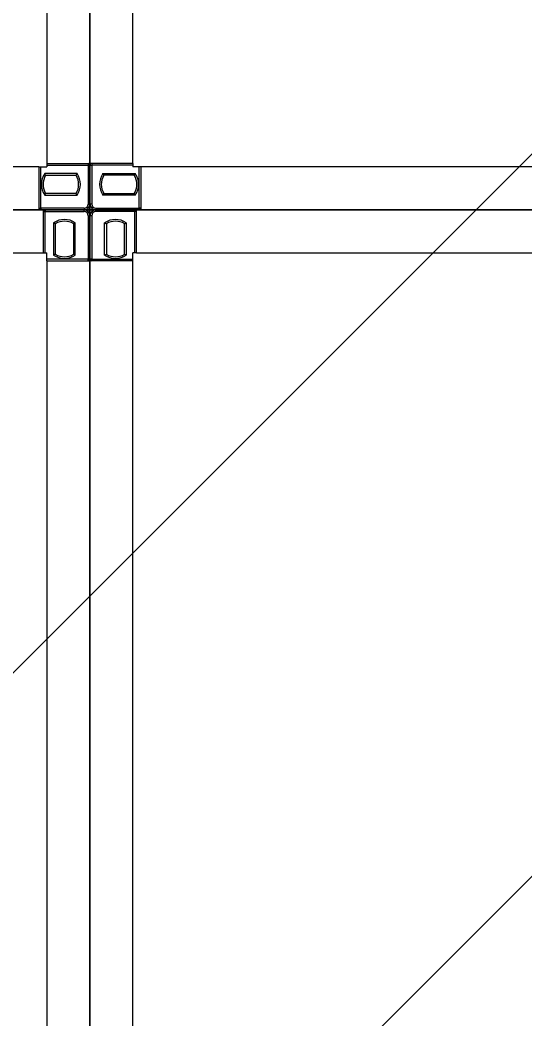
# Model space of a CAD drawing. Header units: millimetres. Extents: x 4133871 to 4440428, y -545651 to -495191.
# Drawn here: x 4199851.9 to 4199957.6, y -500892.4 to -500683.3 of the extents above; entities that cross this region are included whole.
import ezdxf

# ---------------------------------------------------------------- set-up
doc = ezdxf.new("R2010")
doc.units = ezdxf.units.MM
doc.header["$LTSCALE"] = 60
doc.layers.add('3', color=3, linetype='Continuous')

# ---------------------------------------------------------------- blocks, each defined once
blk = doc.blocks.new('KEY PLAN_NEW')
at = {"color": 253}
for p, q in [((-1286.862, -1435.184), (-1286.862, -1488.704)), ((-1280.862, -1488.704), (-1280.862, -1435.184)), ((-1286.862, -1488.704), (-1286.862, -1488.944)), ((-1280.862, -1488.704), (-1280.862, -1488.944)), ((-1287.422, -1488.944), (-1580.302, -1488.944)), ((-1287.422, -1488.944), (-1286.862, -1488.944)), ((-1280.302, -1488.944), (-1280.862, -1488.944)), ((-987.422, -1488.944), (-1280.302, -1488.944)), ((-1340.622, -1494.944), (-1287.102, -1494.944)), ((-1287.102, -1494.944), (-1286.862, -1494.944)), ((-1286.862, -1495.504), (-1286.862, -1494.944)), ((-1280.622, -1494.944), (-1280.862, -1494.944)), ((-1280.862, -1495.504), (-1280.862, -1494.944)), ((-1280.622, -1494.944), (-1227.102, -1494.944)), ((-1286.862, -1495.504), (-1286.862, -1608.384)), ((-1280.862, -1608.384), (-1280.862, -1495.504))]:
    blk.add_line(p, q, dxfattribs=at)
at = {"color": 253, "linetype": 'Continuous'}
for p, q in [((-1286.862, -1488.704), (-1283.862, -1488.704)), ((-1286.862, -1488.824), (-1283.982, -1488.824)), ((-1283.982, -1488.704), (-1283.982, -1488.824)), ((-1283.862, -1488.824), (-1283.982, -1488.824)), ((-1283.982, -1488.824), (-1283.982, -1491.534)), ((-1280.862, -1488.704), (-1283.862, -1488.704)), ((-1283.862, -1488.824), (-1283.742, -1488.824)), ((-1283.742, -1488.704), (-1283.742, -1488.824)), ((-1280.862, -1488.824), (-1283.742, -1488.824)), ((-1283.742, -1488.824), (-1283.742, -1491.534)), ((-1287.422, -1488.944), (-1287.422, -1491.944)), ((-1287.302, -1491.824), (-1287.302, -1488.944)), ((-1284.761, -1489.409), (-1287.023, -1489.409)), ((-1286.957, -1489.529), (-1284.827, -1489.529)), ((-1282.963, -1489.409), (-1280.701, -1489.409)), ((-1280.767, -1489.529), (-1282.897, -1489.529)), ((-1280.422, -1491.824), (-1280.422, -1488.944)), ((-1280.302, -1488.944), (-1280.302, -1491.944)), ((-1287.023, -1490.919), (-1284.761, -1490.919)), ((-1284.827, -1490.799), (-1286.957, -1490.799)), ((-1280.701, -1490.919), (-1282.963, -1490.919)), ((-1282.897, -1490.799), (-1280.767, -1490.799)), ((-1283.982, -1491.534), (-1283.862, -1491.534)), ((-1283.742, -1491.534), (-1283.862, -1491.534)), ((-1287.422, -1491.824), (-1287.302, -1491.824)), ((-1287.302, -1491.824), (-1287.302, -1491.944)), ((-1284.272, -1491.824), (-1287.302, -1491.824)), ((-1287.102, -1494.944), (-1287.102, -1491.944)), ((-1287.102, -1492.064), (-1286.982, -1492.064)), ((-1286.982, -1491.944), (-1286.982, -1492.064)), ((-1286.982, -1494.944), (-1286.982, -1492.064)), ((-1286.982, -1492.064), (-1284.272, -1492.064)), ((-1284.272, -1491.824), (-1284.272, -1491.944)), ((-1284.272, -1492.064), (-1284.272, -1491.944)), ((-1283.982, -1491.823), (-1283.982, -1491.824)), ((-1283.982, -1491.824), (-1283.982, -1491.824)), ((-1283.982, -1492.064), (-1283.982, -1492.064)), ((-1283.982, -1492.064), (-1283.982, -1492.064)), ((-1283.982, -1492.354), (-1283.862, -1492.354)), ((-1283.982, -1492.354), (-1283.982, -1495.384)), ((-1283.742, -1492.354), (-1283.862, -1492.354)), ((-1283.742, -1491.823), (-1283.742, -1491.824)), ((-1283.742, -1491.824), (-1283.742, -1491.824)), ((-1283.742, -1492.064), (-1283.742, -1492.064)), ((-1283.742, -1492.064), (-1283.742, -1492.064)), ((-1283.742, -1492.354), (-1283.742, -1495.384)), ((-1283.452, -1491.824), (-1283.452, -1491.944)), ((-1283.452, -1491.824), (-1280.422, -1491.824)), ((-1283.452, -1492.064), (-1283.452, -1491.944)), ((-1280.742, -1492.064), (-1283.452, -1492.064)), ((-1280.742, -1491.944), (-1280.742, -1492.064)), ((-1280.622, -1492.064), (-1280.742, -1492.064)), ((-1280.742, -1494.944), (-1280.742, -1492.064)), ((-1280.622, -1494.944), (-1280.622, -1491.944)), ((-1280.302, -1491.824), (-1280.422, -1491.824)), ((-1280.422, -1491.824), (-1280.422, -1491.944)), ((-1286.397, -1492.842), (-1286.397, -1495.105)), ((-1286.277, -1495.039), (-1286.277, -1492.909)), ((-1285.007, -1492.909), (-1285.007, -1495.039)), ((-1284.887, -1495.105), (-1284.887, -1492.842)), ((-1282.837, -1495.105), (-1282.837, -1492.842)), ((-1282.717, -1492.909), (-1282.717, -1495.039)), ((-1281.447, -1495.039), (-1281.447, -1492.909)), ((-1281.327, -1492.842), (-1281.327, -1495.105)), ((-1283.982, -1495.384), (-1286.862, -1495.384)), ((-1286.862, -1495.504), (-1283.862, -1495.504)), ((-1283.982, -1495.504), (-1283.982, -1495.384)), ((-1283.982, -1495.384), (-1283.862, -1495.384)), ((-1283.742, -1495.384), (-1283.862, -1495.384)), ((-1280.862, -1495.504), (-1283.862, -1495.504)), ((-1283.742, -1495.504), (-1283.742, -1495.384)), ((-1283.742, -1495.384), (-1280.862, -1495.384))]:
    blk.add_line(p, q, dxfattribs=at)
at = {"color": 253}
for points in [[(-1583.862, -1491.944), (-1583.862, -1431.944), (-1283.862, -1431.944), (-1283.862, -1491.944)], [(-1283.862, -1491.944), (-1283.862, -1431.944), (-983.862, -1431.944), (-983.862, -1491.944)], [(-1343.862, -1491.944), (-1283.862, -1491.944), (-1283.862, -1611.944), (-1343.862, -1611.944)], [(-1283.862, -1491.944), (-1223.862, -1491.944), (-1223.862, -1611.944), (-1283.862, -1611.944)]]:
    blk.add_lwpolyline(points, close=True, dxfattribs=at)
at = {"color": 253, "linetype": 'Continuous'}
for centre, radius, start, end in [((-1283.982, -1488.824), 0.12, 0, 90), ((-1283.742, -1488.824), 0.12, 90, 180), ((-1285.892, -1490.164), 1.36, 146.27916, 213.72084), ((-1285.892, -1490.164), 1.24, 149.1964, 210.8036), ((-1285.892, -1490.164), 1.24, 329.1964, 30.8036), ((-1285.892, -1490.164), 1.36, 326.27916, 33.72084), ((-1281.832, -1490.164), 1.36, 146.27916, 213.72084), ((-1281.832, -1490.164), 1.24, 149.1964, 210.8036), ((-1281.832, -1490.164), 1.24, 329.1964, 30.8036), ((-1281.832, -1490.164), 1.36, 326.27916, 33.72084), ((-1284.272, -1491.534), 0.41, 270, 0), ((-1284.272, -1491.534), 0.29, 270, 0), ((-1283.452, -1491.534), 0.41, 180, 270), ((-1283.452, -1491.534), 0.29, 180, 270), ((-1287.302, -1491.824), 0.12, 180, 270), ((-1286.982, -1492.064), 0.12, 90, 180), ((-1284.272, -1492.354), 0.41, 0, 90), ((-1284.272, -1492.354), 0.29, 0, 90), ((-1283.452, -1492.354), 0.41, 90, 180), ((-1283.452, -1492.354), 0.29, 90, 180), ((-1280.742, -1492.064), 0.12, 0, 90), ((-1280.422, -1491.824), 0.12, 270, 0), ((-1285.642, -1493.974), 1.36, 56.27916, 123.72084), ((-1285.642, -1493.974), 1.24, 59.1964, 120.8036), ((-1282.082, -1493.974), 1.36, 56.27916, 123.72084), ((-1282.082, -1493.974), 1.24, 59.1964, 120.8036), ((-1285.642, -1493.974), 1.36, 236.27916, 303.72084), ((-1285.642, -1493.974), 1.24, 239.1964, 300.8036), ((-1282.082, -1493.974), 1.36, 236.27916, 303.72084), ((-1282.082, -1493.974), 1.24, 239.1964, 300.8036), ((-1283.982, -1495.384), 0.12, 270, 0), ((-1283.742, -1495.384), 0.12, 180, 270)]:
    blk.add_arc(centre, radius, start, end, dxfattribs=at)
for points, knots in [([(-1286.957, -1489.529), (-1286.957, -1489.528, 46), (-1286.957, -1489.527, 46), (-1286.958, -1489.527, 46), (-1286.959, -1489.526, 46), (-1286.959, -1489.525, 46), (-1286.959, -1489.524, 46), (-1286.959, -1489.524, 46), (-1286.96, -1489.523, 46), (-1286.96, -1489.523, 46), (-1286.961, -1489.521, 46), (-1286.962, -1489.52, 46), (-1286.964, -1489.517, 46), (-1286.965, -1489.515, 46), (-1286.966, -1489.512, 46), (-1286.967, -1489.511, 46), (-1286.968, -1489.509, 46), (-1286.968, -1489.509, 46), (-1286.969, -1489.507, 46), (-1286.969, -1489.507, 46), (-1286.971, -1489.504, 46), (-1286.972, -1489.501, 46), (-1286.975, -1489.496, 46), (-1286.977, -1489.494, 46), (-1286.979, -1489.489, 46), (-1286.98, -1489.488, 46), (-1286.981, -1489.486, 46), (-1286.981, -1489.485, 46), (-1286.982, -1489.483, 46), (-1286.983, -1489.483, 46), (-1286.985, -1489.479, 46), (-1286.987, -1489.476, 46), (-1286.99, -1489.469, 46), (-1286.992, -1489.466, 46), (-1286.996, -1489.459, 46), (-1286.997, -1489.456, 46), (-1287, -1489.451, 46), (-1287, -1489.45, 46), (-1287.001, -1489.449, 46), (-1287.002, -1489.448, 46), (-1287.003, -1489.445, 46), (-1287.004, -1489.443, 46), (-1287.007, -1489.438, 46), (-1287.009, -1489.434, 46), (-1287.013, -1489.427, 46), (-1287.015, -1489.423, 46), (-1287.018, -1489.418, 46), (-1287.019, -1489.416, 46), (-1287.02, -1489.413, 46), (-1287.021, -1489.412, 46), (-1287.022, -1489.41, 46), (-1287.022, -1489.41, 46), (-1287.023, -1489.409, 46), (-1287.023, -1489.409, 46)], [0, 0, 0, 0, 0.06206, 0.12459, 0.12459, 0.155854, 0.155854, 0.171487, 0.171487, 0.187119, 0.187119, 0.249648, 0.249648, 0.312178, 0.312178, 0.343442, 0.343442, 0.359075, 0.359075, 0.374707, 0.374707, 0.437236, 0.437236, 0.499766, 0.499766, 0.53103, 0.53103, 0.546663, 0.546663, 0.562295, 0.562295, 0.624824, 0.624824, 0.687353, 0.687353, 0.749883, 0.749883, 0.765515, 0.765515, 0.781147, 0.781147, 0.812412, 0.812412, 0.874941, 0.874941, 0.937471, 0.937471, 0.968735, 0.968735, 0.984368, 0.992184, 0.992184, 1, 1, 1, 1]), ([(-1284.827, -1489.529), (-1284.827, -1489.528, 46), (-1284.826, -1489.527, 46), (-1284.826, -1489.527, 46), (-1284.825, -1489.526, 46), (-1284.825, -1489.525, 46), (-1284.824, -1489.524, 46), (-1284.824, -1489.524, 46), (-1284.824, -1489.523, 46), (-1284.824, -1489.523, 46), (-1284.823, -1489.521, 46), (-1284.822, -1489.52, 46), (-1284.82, -1489.517, 46), (-1284.819, -1489.515, 46), (-1284.817, -1489.512, 46), (-1284.817, -1489.511, 46), (-1284.816, -1489.509, 46), (-1284.815, -1489.509, 46), (-1284.815, -1489.507, 46), (-1284.814, -1489.507, 46), (-1284.813, -1489.504, 46), (-1284.811, -1489.501, 46), (-1284.808, -1489.496, 46), (-1284.807, -1489.494, 46), (-1284.805, -1489.489, 46), (-1284.804, -1489.488, 46), (-1284.803, -1489.486, 46), (-1284.802, -1489.485, 46), (-1284.801, -1489.483, 46), (-1284.801, -1489.483, 46), (-1284.799, -1489.479, 46), (-1284.797, -1489.476, 46), (-1284.793, -1489.469, 46), (-1284.792, -1489.466, 46), (-1284.788, -1489.459, 46), (-1284.786, -1489.456, 46), (-1284.784, -1489.451, 46), (-1284.783, -1489.45, 46), (-1284.782, -1489.449, 46), (-1284.782, -1489.448, 46), (-1284.78, -1489.445, 46), (-1284.779, -1489.443, 46), (-1284.776, -1489.438, 46), (-1284.774, -1489.434, 46), (-1284.771, -1489.427, 46), (-1284.769, -1489.423, 46), (-1284.766, -1489.418, 46), (-1284.765, -1489.416, 46), (-1284.763, -1489.413, 46), (-1284.762, -1489.412, 46), (-1284.762, -1489.41, 46), (-1284.761, -1489.41, 46), (-1284.761, -1489.409, 46), (-1284.761, -1489.409, 46)], [0, 0, 0, 0, 0.06206, 0.12459, 0.12459, 0.155854, 0.155854, 0.171487, 0.171487, 0.187119, 0.187119, 0.249648, 0.249648, 0.312178, 0.312178, 0.343442, 0.343442, 0.359075, 0.359075, 0.374707, 0.374707, 0.437236, 0.437236, 0.499766, 0.499766, 0.53103, 0.53103, 0.546663, 0.546663, 0.562295, 0.562295, 0.624824, 0.624824, 0.687353, 0.687353, 0.749883, 0.749883, 0.765515, 0.765515, 0.781147, 0.781147, 0.812412, 0.812412, 0.874941, 0.874941, 0.937471, 0.937471, 0.968735, 0.968735, 0.984368, 0.992184, 0.992184, 1, 1, 1, 1]), ([(-1282.897, -1489.529), (-1282.897, -1489.528, 46), (-1282.897, -1489.527, 46), (-1282.898, -1489.527, 46), (-1282.899, -1489.526, 46), (-1282.899, -1489.525, 46), (-1282.899, -1489.524, 46), (-1282.899, -1489.524, 46), (-1282.9, -1489.523, 46), (-1282.9, -1489.523, 46), (-1282.901, -1489.521, 46), (-1282.902, -1489.52, 46), (-1282.904, -1489.517, 46), (-1282.905, -1489.515, 46), (-1282.906, -1489.512, 46), (-1282.907, -1489.511, 46), (-1282.908, -1489.509, 46), (-1282.908, -1489.509, 46), (-1282.909, -1489.507, 46), (-1282.909, -1489.507, 46), (-1282.911, -1489.504, 46), (-1282.912, -1489.501, 46), (-1282.915, -1489.496, 46), (-1282.917, -1489.494, 46), (-1282.919, -1489.489, 46), (-1282.92, -1489.488, 46), (-1282.921, -1489.486, 46), (-1282.921, -1489.485, 46), (-1282.922, -1489.483, 46), (-1282.923, -1489.483, 46), (-1282.925, -1489.479, 46), (-1282.927, -1489.476, 46), (-1282.93, -1489.469, 46), (-1282.932, -1489.466, 46), (-1282.936, -1489.459, 46), (-1282.937, -1489.456, 46), (-1282.94, -1489.451, 46), (-1282.94, -1489.45, 46), (-1282.941, -1489.449, 46), (-1282.942, -1489.448, 46), (-1282.943, -1489.445, 46), (-1282.944, -1489.443, 46), (-1282.947, -1489.438, 46), (-1282.949, -1489.434, 46), (-1282.953, -1489.427, 46), (-1282.955, -1489.423, 46), (-1282.958, -1489.418, 46), (-1282.959, -1489.416, 46), (-1282.96, -1489.413, 46), (-1282.961, -1489.412, 46), (-1282.962, -1489.41, 46), (-1282.962, -1489.41, 46), (-1282.963, -1489.409, 46), (-1282.963, -1489.409, 46)], [0, 0, 0, 0, 0.06206, 0.12459, 0.12459, 0.155854, 0.155854, 0.171487, 0.171487, 0.187119, 0.187119, 0.249648, 0.249648, 0.312178, 0.312178, 0.343442, 0.343442, 0.359075, 0.359075, 0.374707, 0.374707, 0.437236, 0.437236, 0.499766, 0.499766, 0.53103, 0.53103, 0.546663, 0.546663, 0.562295, 0.562295, 0.624824, 0.624824, 0.687353, 0.687353, 0.749883, 0.749883, 0.765515, 0.765515, 0.781147, 0.781147, 0.812412, 0.812412, 0.874941, 0.874941, 0.937471, 0.937471, 0.968735, 0.968735, 0.984368, 0.992184, 0.992184, 1, 1, 1, 1]), ([(-1280.767, -1489.529), (-1280.767, -1489.528, 46), (-1280.766, -1489.527, 46), (-1280.766, -1489.527, 46), (-1280.765, -1489.526, 46), (-1280.765, -1489.525, 46), (-1280.764, -1489.524, 46), (-1280.764, -1489.524, 46), (-1280.764, -1489.523, 46), (-1280.764, -1489.523, 46), (-1280.763, -1489.521, 46), (-1280.762, -1489.52, 46), (-1280.76, -1489.517, 46), (-1280.759, -1489.515, 46), (-1280.757, -1489.512, 46), (-1280.757, -1489.511, 46), (-1280.756, -1489.509, 46), (-1280.755, -1489.509, 46), (-1280.755, -1489.507, 46), (-1280.754, -1489.507, 46), (-1280.753, -1489.504, 46), (-1280.751, -1489.501, 46), (-1280.748, -1489.496, 46), (-1280.747, -1489.494, 46), (-1280.745, -1489.489, 46), (-1280.744, -1489.488, 46), (-1280.743, -1489.486, 46), (-1280.742, -1489.485, 46), (-1280.741, -1489.483, 46), (-1280.741, -1489.483, 46), (-1280.739, -1489.479, 46), (-1280.737, -1489.476, 46), (-1280.733, -1489.469, 46), (-1280.732, -1489.466, 46), (-1280.728, -1489.459, 46), (-1280.726, -1489.456, 46), (-1280.724, -1489.451, 46), (-1280.723, -1489.45, 46), (-1280.722, -1489.449, 46), (-1280.722, -1489.448, 46), (-1280.72, -1489.445, 46), (-1280.719, -1489.443, 46), (-1280.716, -1489.438, 46), (-1280.714, -1489.434, 46), (-1280.711, -1489.427, 46), (-1280.709, -1489.423, 46), (-1280.706, -1489.418, 46), (-1280.705, -1489.416, 46), (-1280.703, -1489.413, 46), (-1280.702, -1489.412, 46), (-1280.702, -1489.41, 46), (-1280.701, -1489.41, 46), (-1280.701, -1489.409, 46), (-1280.701, -1489.409, 46)], [0, 0, 0, 0, 0.06206, 0.12459, 0.12459, 0.155854, 0.155854, 0.171487, 0.171487, 0.187119, 0.187119, 0.249648, 0.249648, 0.312178, 0.312178, 0.343442, 0.343442, 0.359075, 0.359075, 0.374707, 0.374707, 0.437236, 0.437236, 0.499766, 0.499766, 0.53103, 0.53103, 0.546663, 0.546663, 0.562295, 0.562295, 0.624824, 0.624824, 0.687353, 0.687353, 0.749883, 0.749883, 0.765515, 0.765515, 0.781147, 0.781147, 0.812412, 0.812412, 0.874941, 0.874941, 0.937471, 0.937471, 0.968735, 0.968735, 0.984368, 0.992184, 0.992184, 1, 1, 1, 1]), ([(-1287.023, -1490.919), (-1287.023, -1490.918, 46), (-1287.022, -1490.918, 46), (-1287.022, -1490.917, 46), (-1287.021, -1490.915, 46), (-1287.02, -1490.914, 46), (-1287.019, -1490.911, 46), (-1287.018, -1490.909, 46), (-1287.015, -1490.904, 46), (-1287.013, -1490.9, 46), (-1287.009, -1490.893, 46), (-1287.007, -1490.889, 46), (-1287.004, -1490.884, 46), (-1287.003, -1490.882, 46), (-1287.002, -1490.879, 46), (-1287.001, -1490.879, 46), (-1287, -1490.877, 46), (-1287, -1490.876, 46), (-1286.997, -1490.871, 46), (-1286.996, -1490.868, 46), (-1286.992, -1490.861, 46), (-1286.99, -1490.858, 46), (-1286.987, -1490.852, 46), (-1286.985, -1490.848, 46), (-1286.983, -1490.845, 46), (-1286.982, -1490.844, 46), (-1286.981, -1490.842, 46), (-1286.981, -1490.842, 46), (-1286.98, -1490.839, 46), (-1286.979, -1490.838, 46), (-1286.977, -1490.834, 46), (-1286.975, -1490.831, 46), (-1286.972, -1490.826, 46), (-1286.971, -1490.823, 46), (-1286.969, -1490.82, 46), (-1286.969, -1490.82, 46), (-1286.968, -1490.819, 46), (-1286.968, -1490.818, 46), (-1286.967, -1490.816, 46), (-1286.966, -1490.815, 46), (-1286.965, -1490.812, 46), (-1286.964, -1490.811, 46), (-1286.962, -1490.807, 46), (-1286.961, -1490.806, 46), (-1286.96, -1490.804, 46), (-1286.96, -1490.804, 46), (-1286.959, -1490.803, 46), (-1286.959, -1490.803, 46), (-1286.959, -1490.802, 46), (-1286.959, -1490.802, 46), (-1286.958, -1490.8, 46), (-1286.957, -1490.8, 46), (-1286.957, -1490.799, 46), (-1286.957, -1490.799, 46)], [0, 0, 0, 0, 0.00782, 0.00782, 0.015639, 0.031279, 0.031279, 0.062557, 0.062557, 0.125114, 0.125114, 0.187671, 0.187671, 0.21895, 0.21895, 0.234589, 0.234589, 0.250228, 0.250228, 0.312785, 0.312785, 0.375342, 0.375342, 0.437899, 0.437899, 0.453538, 0.453538, 0.469178, 0.469178, 0.500456, 0.500456, 0.563013, 0.563013, 0.62557, 0.62557, 0.641209, 0.641209, 0.656849, 0.656849, 0.688127, 0.688127, 0.750684, 0.750684, 0.813241, 0.813241, 0.828881, 0.828881, 0.84452, 0.84452, 0.875798, 0.875798, 0.938355, 1, 1, 1, 1]), ([(-1284.761, -1490.919), (-1284.761, -1490.918, 46), (-1284.761, -1490.918, 46), (-1284.762, -1490.917, 46), (-1284.762, -1490.915, 46), (-1284.763, -1490.914, 46), (-1284.765, -1490.911, 46), (-1284.766, -1490.909, 46), (-1284.769, -1490.904, 46), (-1284.771, -1490.9, 46), (-1284.774, -1490.893, 46), (-1284.776, -1490.889, 46), (-1284.779, -1490.884, 46), (-1284.78, -1490.882, 46), (-1284.782, -1490.879, 46), (-1284.782, -1490.879, 46), (-1284.783, -1490.877, 46), (-1284.784, -1490.876, 46), (-1284.786, -1490.871, 46), (-1284.788, -1490.868, 46), (-1284.792, -1490.861, 46), (-1284.793, -1490.858, 46), (-1284.797, -1490.852, 46), (-1284.799, -1490.848, 46), (-1284.801, -1490.845, 46), (-1284.801, -1490.844, 46), (-1284.802, -1490.842, 46), (-1284.803, -1490.842, 46), (-1284.804, -1490.839, 46), (-1284.805, -1490.838, 46), (-1284.807, -1490.834, 46), (-1284.808, -1490.831, 46), (-1284.811, -1490.826, 46), (-1284.813, -1490.823, 46), (-1284.814, -1490.82, 46), (-1284.815, -1490.82, 46), (-1284.815, -1490.819, 46), (-1284.816, -1490.818, 46), (-1284.817, -1490.816, 46), (-1284.817, -1490.815, 46), (-1284.819, -1490.812, 46), (-1284.82, -1490.811, 46), (-1284.822, -1490.807, 46), (-1284.823, -1490.806, 46), (-1284.824, -1490.804, 46), (-1284.824, -1490.804, 46), (-1284.824, -1490.803, 46), (-1284.824, -1490.803, 46), (-1284.825, -1490.802, 46), (-1284.825, -1490.802, 46), (-1284.826, -1490.8, 46), (-1284.826, -1490.8, 46), (-1284.827, -1490.799, 46), (-1284.827, -1490.799, 46)], [0, 0, 0, 0, 0.00782, 0.00782, 0.015639, 0.031279, 0.031279, 0.062557, 0.062557, 0.125114, 0.125114, 0.187671, 0.187671, 0.21895, 0.21895, 0.234589, 0.234589, 0.250228, 0.250228, 0.312785, 0.312785, 0.375342, 0.375342, 0.437899, 0.437899, 0.453538, 0.453538, 0.469178, 0.469178, 0.500456, 0.500456, 0.563013, 0.563013, 0.62557, 0.62557, 0.641209, 0.641209, 0.656849, 0.656849, 0.688127, 0.688127, 0.750684, 0.750684, 0.813241, 0.813241, 0.828881, 0.828881, 0.84452, 0.84452, 0.875798, 0.875798, 0.938355, 1, 1, 1, 1]), ([(-1282.963, -1490.919), (-1282.963, -1490.918, 46), (-1282.962, -1490.918, 46), (-1282.962, -1490.917, 46), (-1282.961, -1490.915, 46), (-1282.96, -1490.914, 46), (-1282.959, -1490.911, 46), (-1282.958, -1490.909, 46), (-1282.955, -1490.904, 46), (-1282.953, -1490.9, 46), (-1282.949, -1490.893, 46), (-1282.947, -1490.889, 46), (-1282.944, -1490.884, 46), (-1282.943, -1490.882, 46), (-1282.942, -1490.879, 46), (-1282.941, -1490.879, 46), (-1282.94, -1490.877, 46), (-1282.94, -1490.876, 46), (-1282.937, -1490.871, 46), (-1282.936, -1490.868, 46), (-1282.932, -1490.861, 46), (-1282.93, -1490.858, 46), (-1282.927, -1490.852, 46), (-1282.925, -1490.848, 46), (-1282.923, -1490.845, 46), (-1282.922, -1490.844, 46), (-1282.921, -1490.842, 46), (-1282.921, -1490.842, 46), (-1282.92, -1490.839, 46), (-1282.919, -1490.838, 46), (-1282.917, -1490.834, 46), (-1282.915, -1490.831, 46), (-1282.912, -1490.826, 46), (-1282.911, -1490.823, 46), (-1282.909, -1490.82, 46), (-1282.909, -1490.82, 46), (-1282.908, -1490.819, 46), (-1282.908, -1490.818, 46), (-1282.907, -1490.816, 46), (-1282.906, -1490.815, 46), (-1282.905, -1490.812, 46), (-1282.904, -1490.811, 46), (-1282.902, -1490.807, 46), (-1282.901, -1490.806, 46), (-1282.9, -1490.804, 46), (-1282.9, -1490.804, 46), (-1282.899, -1490.803, 46), (-1282.899, -1490.803, 46), (-1282.899, -1490.802, 46), (-1282.899, -1490.802, 46), (-1282.898, -1490.8, 46), (-1282.897, -1490.8, 46), (-1282.897, -1490.799, 46), (-1282.897, -1490.799, 46)], [0, 0, 0, 0, 0.00782, 0.00782, 0.015639, 0.031279, 0.031279, 0.062557, 0.062557, 0.125114, 0.125114, 0.187671, 0.187671, 0.21895, 0.21895, 0.234589, 0.234589, 0.250228, 0.250228, 0.312785, 0.312785, 0.375342, 0.375342, 0.437899, 0.437899, 0.453538, 0.453538, 0.469178, 0.469178, 0.500456, 0.500456, 0.563013, 0.563013, 0.62557, 0.62557, 0.641209, 0.641209, 0.656849, 0.656849, 0.688127, 0.688127, 0.750684, 0.750684, 0.813241, 0.813241, 0.828881, 0.828881, 0.84452, 0.84452, 0.875798, 0.875798, 0.938355, 1, 1, 1, 1]), ([(-1280.701, -1490.919), (-1280.701, -1490.918, 46), (-1280.701, -1490.918, 46), (-1280.702, -1490.917, 46), (-1280.702, -1490.915, 46), (-1280.703, -1490.914, 46), (-1280.705, -1490.911, 46), (-1280.706, -1490.909, 46), (-1280.709, -1490.904, 46), (-1280.711, -1490.9, 46), (-1280.714, -1490.893, 46), (-1280.716, -1490.889, 46), (-1280.719, -1490.884, 46), (-1280.72, -1490.882, 46), (-1280.722, -1490.879, 46), (-1280.722, -1490.879, 46), (-1280.723, -1490.877, 46), (-1280.724, -1490.876, 46), (-1280.726, -1490.871, 46), (-1280.728, -1490.868, 46), (-1280.732, -1490.861, 46), (-1280.733, -1490.858, 46), (-1280.737, -1490.852, 46), (-1280.739, -1490.848, 46), (-1280.741, -1490.845, 46), (-1280.741, -1490.844, 46), (-1280.742, -1490.842, 46), (-1280.743, -1490.842, 46), (-1280.744, -1490.839, 46), (-1280.745, -1490.838, 46), (-1280.747, -1490.834, 46), (-1280.748, -1490.831, 46), (-1280.751, -1490.826, 46), (-1280.753, -1490.823, 46), (-1280.754, -1490.82, 46), (-1280.755, -1490.82, 46), (-1280.755, -1490.819, 46), (-1280.756, -1490.818, 46), (-1280.757, -1490.816, 46), (-1280.757, -1490.815, 46), (-1280.759, -1490.812, 46), (-1280.76, -1490.811, 46), (-1280.762, -1490.807, 46), (-1280.763, -1490.806, 46), (-1280.764, -1490.804, 46), (-1280.764, -1490.804, 46), (-1280.764, -1490.803, 46), (-1280.764, -1490.803, 46), (-1280.765, -1490.802, 46), (-1280.765, -1490.802, 46), (-1280.766, -1490.8, 46), (-1280.766, -1490.8, 46), (-1280.767, -1490.799, 46), (-1280.767, -1490.799, 46)], [0, 0, 0, 0, 0.00782, 0.00782, 0.015639, 0.031279, 0.031279, 0.062557, 0.062557, 0.125114, 0.125114, 0.187671, 0.187671, 0.21895, 0.21895, 0.234589, 0.234589, 0.250228, 0.250228, 0.312785, 0.312785, 0.375342, 0.375342, 0.437899, 0.437899, 0.453538, 0.453538, 0.469178, 0.469178, 0.500456, 0.500456, 0.563013, 0.563013, 0.62557, 0.62557, 0.641209, 0.641209, 0.656849, 0.656849, 0.688127, 0.688127, 0.750684, 0.750684, 0.813241, 0.813241, 0.828881, 0.828881, 0.84452, 0.84452, 0.875798, 0.875798, 0.938355, 1, 1, 1, 1]), ([(-1286.277, -1492.909), (-1286.277, -1492.908, 46), (-1286.278, -1492.908, 46), (-1286.279, -1492.908, 46), (-1286.28, -1492.907, 46), (-1286.28, -1492.907, 46), (-1286.281, -1492.906, 46), (-1286.281, -1492.906, 46), (-1286.282, -1492.906, 46), (-1286.282, -1492.905, 46), (-1286.284, -1492.904, 46), (-1286.285, -1492.904, 46), (-1286.289, -1492.902, 46), (-1286.291, -1492.901, 46), (-1286.294, -1492.899, 46), (-1286.295, -1492.898, 46), (-1286.296, -1492.898, 46), (-1286.297, -1492.897, 46), (-1286.298, -1492.897, 46), (-1286.299, -1492.896, 46), (-1286.301, -1492.895, 46), (-1286.304, -1492.893, 46), (-1286.309, -1492.89, 46), (-1286.312, -1492.889, 46), (-1286.316, -1492.886, 46), (-1286.318, -1492.886, 46), (-1286.32, -1492.884, 46), (-1286.32, -1492.884, 46), (-1286.322, -1492.883, 46), (-1286.323, -1492.883, 46), (-1286.327, -1492.881, 46), (-1286.33, -1492.879, 46), (-1286.336, -1492.875, 46), (-1286.339, -1492.873, 46), (-1286.346, -1492.87, 46), (-1286.35, -1492.868, 46), (-1286.354, -1492.866, 46), (-1286.355, -1492.865, 46), (-1286.357, -1492.864, 46), (-1286.358, -1492.864, 46), (-1286.36, -1492.862, 46), (-1286.362, -1492.861, 46), (-1286.367, -1492.858, 46), (-1286.371, -1492.856, 46), (-1286.378, -1492.852, 46), (-1286.382, -1492.85, 46), (-1286.387, -1492.847, 46), (-1286.389, -1492.846, 46), (-1286.392, -1492.845, 46), (-1286.394, -1492.844, 46), (-1286.395, -1492.843, 46), (-1286.396, -1492.843, 46), (-1286.396, -1492.843, 46), (-1286.397, -1492.842, 46)], [0, 0, 0, 0, 0.06206, 0.12459, 0.12459, 0.155854, 0.155854, 0.171487, 0.171487, 0.187119, 0.187119, 0.249648, 0.249648, 0.312178, 0.312178, 0.343442, 0.343442, 0.359075, 0.359075, 0.374707, 0.374707, 0.437236, 0.437236, 0.499766, 0.499766, 0.53103, 0.53103, 0.546663, 0.546663, 0.562295, 0.562295, 0.624824, 0.624824, 0.687353, 0.687353, 0.749883, 0.749883, 0.765515, 0.765515, 0.781147, 0.781147, 0.812412, 0.812412, 0.874941, 0.874941, 0.937471, 0.937471, 0.968735, 0.968735, 0.984368, 0.992184, 0.992184, 1, 1, 1, 1]), ([(-1284.887, -1492.842), (-1284.887, -1492.843, 46), (-1284.888, -1492.843, 46), (-1284.889, -1492.843, 46), (-1284.89, -1492.844, 46), (-1284.891, -1492.845, 46), (-1284.894, -1492.846, 46), (-1284.896, -1492.847, 46), (-1284.902, -1492.85, 46), (-1284.905, -1492.852, 46), (-1284.913, -1492.856, 46), (-1284.916, -1492.858, 46), (-1284.922, -1492.861, 46), (-1284.923, -1492.862, 46), (-1284.926, -1492.864, 46), (-1284.927, -1492.864, 46), (-1284.929, -1492.865, 46), (-1284.93, -1492.866, 46), (-1284.934, -1492.868, 46), (-1284.937, -1492.87, 46), (-1284.944, -1492.873, 46), (-1284.947, -1492.875, 46), (-1284.954, -1492.879, 46), (-1284.957, -1492.881, 46), (-1284.961, -1492.883, 46), (-1284.962, -1492.883, 46), (-1284.963, -1492.884, 46), (-1284.964, -1492.884, 46), (-1284.966, -1492.886, 46), (-1284.967, -1492.886, 46), (-1284.972, -1492.889, 46), (-1284.974, -1492.89, 46), (-1284.98, -1492.893, 46), (-1284.982, -1492.895, 46), (-1284.985, -1492.896, 46), (-1284.986, -1492.897, 46), (-1284.987, -1492.897, 46), (-1284.987, -1492.898, 46), (-1284.989, -1492.898, 46), (-1284.99, -1492.899, 46), (-1284.993, -1492.901, 46), (-1284.995, -1492.902, 46), (-1284.998, -1492.904, 46), (-1285, -1492.904, 46), (-1285.001, -1492.905, 46), (-1285.002, -1492.906, 46), (-1285.002, -1492.906, 46), (-1285.002, -1492.906, 46), (-1285.003, -1492.907, 46), (-1285.004, -1492.907, 46), (-1285.005, -1492.908, 46), (-1285.006, -1492.908, 46), (-1285.007, -1492.908, 46), (-1285.007, -1492.909, 46)], [0, 0, 0, 0, 0.00782, 0.00782, 0.015639, 0.031279, 0.031279, 0.062557, 0.062557, 0.125114, 0.125114, 0.187671, 0.187671, 0.21895, 0.21895, 0.234589, 0.234589, 0.250228, 0.250228, 0.312785, 0.312785, 0.375342, 0.375342, 0.437899, 0.437899, 0.453538, 0.453538, 0.469178, 0.469178, 0.500456, 0.500456, 0.563013, 0.563013, 0.62557, 0.62557, 0.641209, 0.641209, 0.656849, 0.656849, 0.688127, 0.688127, 0.750684, 0.750684, 0.813241, 0.813241, 0.828881, 0.828881, 0.84452, 0.84452, 0.875798, 0.875798, 0.938355, 1, 1, 1, 1]), ([(-1282.837, -1492.842), (-1282.836, -1492.843, 46), (-1282.836, -1492.843, 46), (-1282.835, -1492.843, 46), (-1282.834, -1492.844, 46), (-1282.832, -1492.845, 46), (-1282.829, -1492.846, 46), (-1282.827, -1492.847, 46), (-1282.822, -1492.85, 46), (-1282.818, -1492.852, 46), (-1282.811, -1492.856, 46), (-1282.807, -1492.858, 46), (-1282.802, -1492.861, 46), (-1282.8, -1492.862, 46), (-1282.798, -1492.864, 46), (-1282.797, -1492.864, 46), (-1282.795, -1492.865, 46), (-1282.794, -1492.866, 46), (-1282.79, -1492.868, 46), (-1282.786, -1492.87, 46), (-1282.779, -1492.873, 46), (-1282.776, -1492.875, 46), (-1282.77, -1492.879, 46), (-1282.767, -1492.881, 46), (-1282.763, -1492.883, 46), (-1282.762, -1492.883, 46), (-1282.76, -1492.884, 46), (-1282.76, -1492.884, 46), (-1282.758, -1492.886, 46), (-1282.756, -1492.886, 46), (-1282.752, -1492.889, 46), (-1282.749, -1492.89, 46), (-1282.744, -1492.893, 46), (-1282.741, -1492.895, 46), (-1282.739, -1492.896, 46), (-1282.738, -1492.897, 46), (-1282.737, -1492.897, 46), (-1282.736, -1492.898, 46), (-1282.735, -1492.898, 46), (-1282.734, -1492.899, 46), (-1282.731, -1492.901, 46), (-1282.729, -1492.902, 46), (-1282.725, -1492.904, 46), (-1282.724, -1492.904, 46), (-1282.722, -1492.905, 46), (-1282.722, -1492.906, 46), (-1282.721, -1492.906, 46), (-1282.721, -1492.906, 46), (-1282.72, -1492.907, 46), (-1282.72, -1492.907, 46), (-1282.719, -1492.908, 46), (-1282.718, -1492.908, 46), (-1282.717, -1492.908, 46), (-1282.717, -1492.909, 46)], [0, 0, 0, 0, 0.00782, 0.00782, 0.015639, 0.031279, 0.031279, 0.062557, 0.062557, 0.125114, 0.125114, 0.187671, 0.187671, 0.21895, 0.21895, 0.234589, 0.234589, 0.250228, 0.250228, 0.312785, 0.312785, 0.375342, 0.375342, 0.437899, 0.437899, 0.453538, 0.453538, 0.469178, 0.469178, 0.500456, 0.500456, 0.563013, 0.563013, 0.62557, 0.62557, 0.641209, 0.641209, 0.656849, 0.656849, 0.688127, 0.688127, 0.750684, 0.750684, 0.813241, 0.813241, 0.828881, 0.828881, 0.84452, 0.84452, 0.875798, 0.875798, 0.938355, 1, 1, 1, 1]), ([(-1281.447, -1492.909), (-1281.447, -1492.908, 46), (-1281.446, -1492.908, 46), (-1281.445, -1492.908, 46), (-1281.444, -1492.907, 46), (-1281.443, -1492.907, 46), (-1281.442, -1492.906, 46), (-1281.442, -1492.906, 46), (-1281.442, -1492.906, 46), (-1281.441, -1492.905, 46), (-1281.44, -1492.904, 46), (-1281.438, -1492.904, 46), (-1281.435, -1492.902, 46), (-1281.433, -1492.901, 46), (-1281.43, -1492.899, 46), (-1281.429, -1492.898, 46), (-1281.427, -1492.898, 46), (-1281.427, -1492.897, 46), (-1281.426, -1492.897, 46), (-1281.425, -1492.896, 46), (-1281.422, -1492.895, 46), (-1281.42, -1492.893, 46), (-1281.414, -1492.89, 46), (-1281.412, -1492.889, 46), (-1281.407, -1492.886, 46), (-1281.406, -1492.886, 46), (-1281.404, -1492.884, 46), (-1281.403, -1492.884, 46), (-1281.402, -1492.883, 46), (-1281.401, -1492.883, 46), (-1281.397, -1492.881, 46), (-1281.394, -1492.879, 46), (-1281.387, -1492.875, 46), (-1281.384, -1492.873, 46), (-1281.377, -1492.87, 46), (-1281.374, -1492.868, 46), (-1281.37, -1492.866, 46), (-1281.369, -1492.865, 46), (-1281.367, -1492.864, 46), (-1281.366, -1492.864, 46), (-1281.363, -1492.862, 46), (-1281.362, -1492.861, 46), (-1281.356, -1492.858, 46), (-1281.353, -1492.856, 46), (-1281.345, -1492.852, 46), (-1281.342, -1492.85, 46), (-1281.336, -1492.847, 46), (-1281.334, -1492.846, 46), (-1281.331, -1492.845, 46), (-1281.33, -1492.844, 46), (-1281.329, -1492.843, 46), (-1281.328, -1492.843, 46), (-1281.327, -1492.843, 46), (-1281.327, -1492.842, 46)], [0, 0, 0, 0, 0.06206, 0.12459, 0.12459, 0.155854, 0.155854, 0.171487, 0.171487, 0.187119, 0.187119, 0.249648, 0.249648, 0.312178, 0.312178, 0.343442, 0.343442, 0.359075, 0.359075, 0.374707, 0.374707, 0.437236, 0.437236, 0.499766, 0.499766, 0.53103, 0.53103, 0.546663, 0.546663, 0.562295, 0.562295, 0.624824, 0.624824, 0.687353, 0.687353, 0.749883, 0.749883, 0.765515, 0.765515, 0.781147, 0.781147, 0.812412, 0.812412, 0.874941, 0.874941, 0.937471, 0.937471, 0.968735, 0.968735, 0.984368, 0.992184, 0.992184, 1, 1, 1, 1]), ([(-1286.277, -1495.039), (-1286.277, -1495.039, 46), (-1286.278, -1495.039, 46), (-1286.279, -1495.04, 46), (-1286.28, -1495.04, 46), (-1286.28, -1495.041, 46), (-1286.281, -1495.041, 46), (-1286.281, -1495.041, 46), (-1286.282, -1495.042, 46), (-1286.282, -1495.042, 46), (-1286.284, -1495.043, 46), (-1286.285, -1495.044, 46), (-1286.289, -1495.045, 46), (-1286.291, -1495.046, 46), (-1286.294, -1495.048, 46), (-1286.295, -1495.049, 46), (-1286.296, -1495.05, 46), (-1286.297, -1495.05, 46), (-1286.298, -1495.051, 46), (-1286.299, -1495.051, 46), (-1286.301, -1495.053, 46), (-1286.304, -1495.054, 46), (-1286.309, -1495.057, 46), (-1286.312, -1495.058, 46), (-1286.316, -1495.061, 46), (-1286.318, -1495.062, 46), (-1286.32, -1495.063, 46), (-1286.32, -1495.063, 46), (-1286.322, -1495.064, 46), (-1286.323, -1495.064, 46), (-1286.327, -1495.067, 46), (-1286.33, -1495.068, 46), (-1286.336, -1495.072, 46), (-1286.339, -1495.074, 46), (-1286.346, -1495.077, 46), (-1286.35, -1495.079, 46), (-1286.354, -1495.082, 46), (-1286.355, -1495.082, 46), (-1286.357, -1495.083, 46), (-1286.358, -1495.084, 46), (-1286.36, -1495.085, 46), (-1286.362, -1495.086, 46), (-1286.367, -1495.089, 46), (-1286.371, -1495.091, 46), (-1286.378, -1495.095, 46), (-1286.382, -1495.097, 46), (-1286.387, -1495.1, 46), (-1286.389, -1495.101, 46), (-1286.392, -1495.102, 46), (-1286.394, -1495.103, 46), (-1286.395, -1495.104, 46), (-1286.396, -1495.104, 46), (-1286.396, -1495.105, 46), (-1286.397, -1495.105, 46)], [0, 0, 0, 0, 0.06206, 0.12459, 0.12459, 0.155854, 0.155854, 0.171487, 0.171487, 0.187119, 0.187119, 0.249648, 0.249648, 0.312178, 0.312178, 0.343442, 0.343442, 0.359075, 0.359075, 0.374707, 0.374707, 0.437236, 0.437236, 0.499766, 0.499766, 0.53103, 0.53103, 0.546663, 0.546663, 0.562295, 0.562295, 0.624824, 0.624824, 0.687353, 0.687353, 0.749883, 0.749883, 0.765515, 0.765515, 0.781147, 0.781147, 0.812412, 0.812412, 0.874941, 0.874941, 0.937471, 0.937471, 0.968735, 0.968735, 0.984368, 0.992184, 0.992184, 1, 1, 1, 1]), ([(-1284.887, -1495.105), (-1284.887, -1495.105, 46), (-1284.888, -1495.104, 46), (-1284.889, -1495.104, 46), (-1284.89, -1495.103, 46), (-1284.891, -1495.102, 46), (-1284.894, -1495.101, 46), (-1284.896, -1495.1, 46), (-1284.902, -1495.097, 46), (-1284.905, -1495.095, 46), (-1284.913, -1495.091, 46), (-1284.916, -1495.089, 46), (-1284.922, -1495.086, 46), (-1284.923, -1495.085, 46), (-1284.926, -1495.084, 46), (-1284.927, -1495.083, 46), (-1284.929, -1495.082, 46), (-1284.93, -1495.082, 46), (-1284.934, -1495.079, 46), (-1284.937, -1495.077, 46), (-1284.944, -1495.074, 46), (-1284.947, -1495.072, 46), (-1284.954, -1495.068, 46), (-1284.957, -1495.067, 46), (-1284.961, -1495.064, 46), (-1284.962, -1495.064, 46), (-1284.963, -1495.063, 46), (-1284.964, -1495.063, 46), (-1284.966, -1495.062, 46), (-1284.967, -1495.061, 46), (-1284.972, -1495.058, 46), (-1284.974, -1495.057, 46), (-1284.98, -1495.054, 46), (-1284.982, -1495.053, 46), (-1284.985, -1495.051, 46), (-1284.986, -1495.051, 46), (-1284.987, -1495.05, 46), (-1284.987, -1495.05, 46), (-1284.989, -1495.049, 46), (-1284.99, -1495.048, 46), (-1284.993, -1495.046, 46), (-1284.995, -1495.045, 46), (-1284.998, -1495.044, 46), (-1285, -1495.043, 46), (-1285.001, -1495.042, 46), (-1285.002, -1495.042, 46), (-1285.002, -1495.041, 46), (-1285.002, -1495.041, 46), (-1285.003, -1495.041, 46), (-1285.004, -1495.04, 46), (-1285.005, -1495.04, 46), (-1285.006, -1495.039, 46), (-1285.007, -1495.039, 46), (-1285.007, -1495.039, 46)], [0, 0, 0, 0, 0.00782, 0.00782, 0.015639, 0.031279, 0.031279, 0.062557, 0.062557, 0.125114, 0.125114, 0.187671, 0.187671, 0.21895, 0.21895, 0.234589, 0.234589, 0.250228, 0.250228, 0.312785, 0.312785, 0.375342, 0.375342, 0.437899, 0.437899, 0.453538, 0.453538, 0.469178, 0.469178, 0.500456, 0.500456, 0.563013, 0.563013, 0.62557, 0.62557, 0.641209, 0.641209, 0.656849, 0.656849, 0.688127, 0.688127, 0.750684, 0.750684, 0.813241, 0.813241, 0.828881, 0.828881, 0.84452, 0.84452, 0.875798, 0.875798, 0.938355, 1, 1, 1, 1]), ([(-1282.837, -1495.105), (-1282.836, -1495.105, 46), (-1282.836, -1495.104, 46), (-1282.835, -1495.104, 46), (-1282.834, -1495.103, 46), (-1282.832, -1495.102, 46), (-1282.829, -1495.101, 46), (-1282.827, -1495.1, 46), (-1282.822, -1495.097, 46), (-1282.818, -1495.095, 46), (-1282.811, -1495.091, 46), (-1282.807, -1495.089, 46), (-1282.802, -1495.086, 46), (-1282.8, -1495.085, 46), (-1282.798, -1495.084, 46), (-1282.797, -1495.083, 46), (-1282.795, -1495.082, 46), (-1282.794, -1495.082, 46), (-1282.79, -1495.079, 46), (-1282.786, -1495.077, 46), (-1282.779, -1495.074, 46), (-1282.776, -1495.072, 46), (-1282.77, -1495.068, 46), (-1282.767, -1495.067, 46), (-1282.763, -1495.064, 46), (-1282.762, -1495.064, 46), (-1282.76, -1495.063, 46), (-1282.76, -1495.063, 46), (-1282.758, -1495.062, 46), (-1282.756, -1495.061, 46), (-1282.752, -1495.058, 46), (-1282.749, -1495.057, 46), (-1282.744, -1495.054, 46), (-1282.741, -1495.053, 46), (-1282.739, -1495.051, 46), (-1282.738, -1495.051, 46), (-1282.737, -1495.05, 46), (-1282.736, -1495.05, 46), (-1282.735, -1495.049, 46), (-1282.734, -1495.048, 46), (-1282.731, -1495.046, 46), (-1282.729, -1495.045, 46), (-1282.725, -1495.044, 46), (-1282.724, -1495.043, 46), (-1282.722, -1495.042, 46), (-1282.722, -1495.042, 46), (-1282.721, -1495.041, 46), (-1282.721, -1495.041, 46), (-1282.72, -1495.041, 46), (-1282.72, -1495.04, 46), (-1282.719, -1495.04, 46), (-1282.718, -1495.039, 46), (-1282.717, -1495.039, 46), (-1282.717, -1495.039, 46)], [0, 0, 0, 0, 0.00782, 0.00782, 0.015639, 0.031279, 0.031279, 0.062557, 0.062557, 0.125114, 0.125114, 0.187671, 0.187671, 0.21895, 0.21895, 0.234589, 0.234589, 0.250228, 0.250228, 0.312785, 0.312785, 0.375342, 0.375342, 0.437899, 0.437899, 0.453538, 0.453538, 0.469178, 0.469178, 0.500456, 0.500456, 0.563013, 0.563013, 0.62557, 0.62557, 0.641209, 0.641209, 0.656849, 0.656849, 0.688127, 0.688127, 0.750684, 0.750684, 0.813241, 0.813241, 0.828881, 0.828881, 0.84452, 0.84452, 0.875798, 0.875798, 0.938355, 1, 1, 1, 1]), ([(-1281.447, -1495.039), (-1281.447, -1495.039, 46), (-1281.446, -1495.039, 46), (-1281.445, -1495.04, 46), (-1281.444, -1495.04, 46), (-1281.443, -1495.041, 46), (-1281.442, -1495.041, 46), (-1281.442, -1495.041, 46), (-1281.442, -1495.042, 46), (-1281.441, -1495.042, 46), (-1281.44, -1495.043, 46), (-1281.438, -1495.044, 46), (-1281.435, -1495.045, 46), (-1281.433, -1495.046, 46), (-1281.43, -1495.048, 46), (-1281.429, -1495.049, 46), (-1281.427, -1495.05, 46), (-1281.427, -1495.05, 46), (-1281.426, -1495.051, 46), (-1281.425, -1495.051, 46), (-1281.422, -1495.053, 46), (-1281.42, -1495.054, 46), (-1281.414, -1495.057, 46), (-1281.412, -1495.058, 46), (-1281.407, -1495.061, 46), (-1281.406, -1495.062, 46), (-1281.404, -1495.063, 46), (-1281.403, -1495.063, 46), (-1281.402, -1495.064, 46), (-1281.401, -1495.064, 46), (-1281.397, -1495.067, 46), (-1281.394, -1495.068, 46), (-1281.387, -1495.072, 46), (-1281.384, -1495.074, 46), (-1281.377, -1495.077, 46), (-1281.374, -1495.079, 46), (-1281.37, -1495.082, 46), (-1281.369, -1495.082, 46), (-1281.367, -1495.083, 46), (-1281.366, -1495.084, 46), (-1281.363, -1495.085, 46), (-1281.362, -1495.086, 46), (-1281.356, -1495.089, 46), (-1281.353, -1495.091, 46), (-1281.345, -1495.095, 46), (-1281.342, -1495.097, 46), (-1281.336, -1495.1, 46), (-1281.334, -1495.101, 46), (-1281.331, -1495.102, 46), (-1281.33, -1495.103, 46), (-1281.329, -1495.104, 46), (-1281.328, -1495.104, 46), (-1281.327, -1495.105, 46), (-1281.327, -1495.105, 46)], [0, 0, 0, 0, 0.06206, 0.12459, 0.12459, 0.155854, 0.155854, 0.171487, 0.171487, 0.187119, 0.187119, 0.249648, 0.249648, 0.312178, 0.312178, 0.343442, 0.343442, 0.359075, 0.359075, 0.374707, 0.374707, 0.437236, 0.437236, 0.499766, 0.499766, 0.53103, 0.53103, 0.546663, 0.546663, 0.562295, 0.562295, 0.624824, 0.624824, 0.687353, 0.687353, 0.749883, 0.749883, 0.765515, 0.765515, 0.781147, 0.781147, 0.812412, 0.812412, 0.874941, 0.874941, 0.937471, 0.937471, 0.968735, 0.968735, 0.984368, 0.992184, 0.992184, 1, 1, 1, 1])]:
    blk.add_open_spline(points, degree=3, knots=knots, dxfattribs=at)

msp = doc.modelspace()

# ---------------------------------------------------------------- hatches: boundary and pattern name
at = {"layer": '3'}
h = msp.add_hatch(dxfattribs=at)
h.set_pattern_fill('ANSI31', color=256, scale=855.36)
h.set_pattern_definition([(45, (-12566.07, -107751.94), (-75.603857, 75.603857), [])])
h.paths.add_polyline_path([(4199046.58, -500083.05), (4199226.58, -500083.05), (4199226.58, -499723.05), (4199766.58, -499723.05), (4199766.58, -499543.05), (4200866.58, -499543.05), (4200866.58, -499665.45), (4201706.94, -499665.45), (4201706.94, -500263.05), (4201766.58, -500263.05), (4201766.58, -501723.05), (4200515.58, -501723.05), (4200515.58, -501727.55), (4200506.58, -501727.55), (4200506.58, -501903.05), (4199946.58, -501903.05), (4199946.58, -501543.05), (4199586.58, -501543.05), (4199586.58, -501183.05), (4199226.58, -501183.05), (4199226.58, -500823.05), (4198686.58, -500823.05), (4198686.58, -500443.05), (4199046.58, -500443.05)])

# ---------------------------------------------------------------- block references
at = {"xscale": 3, "yscale": 3, "zscale": 3}
msp.add_blockref('KEY PLAN_NEW', (4203718.16, -496247.22), dxfattribs=at)

doc.saveas('drawing.dxf')
